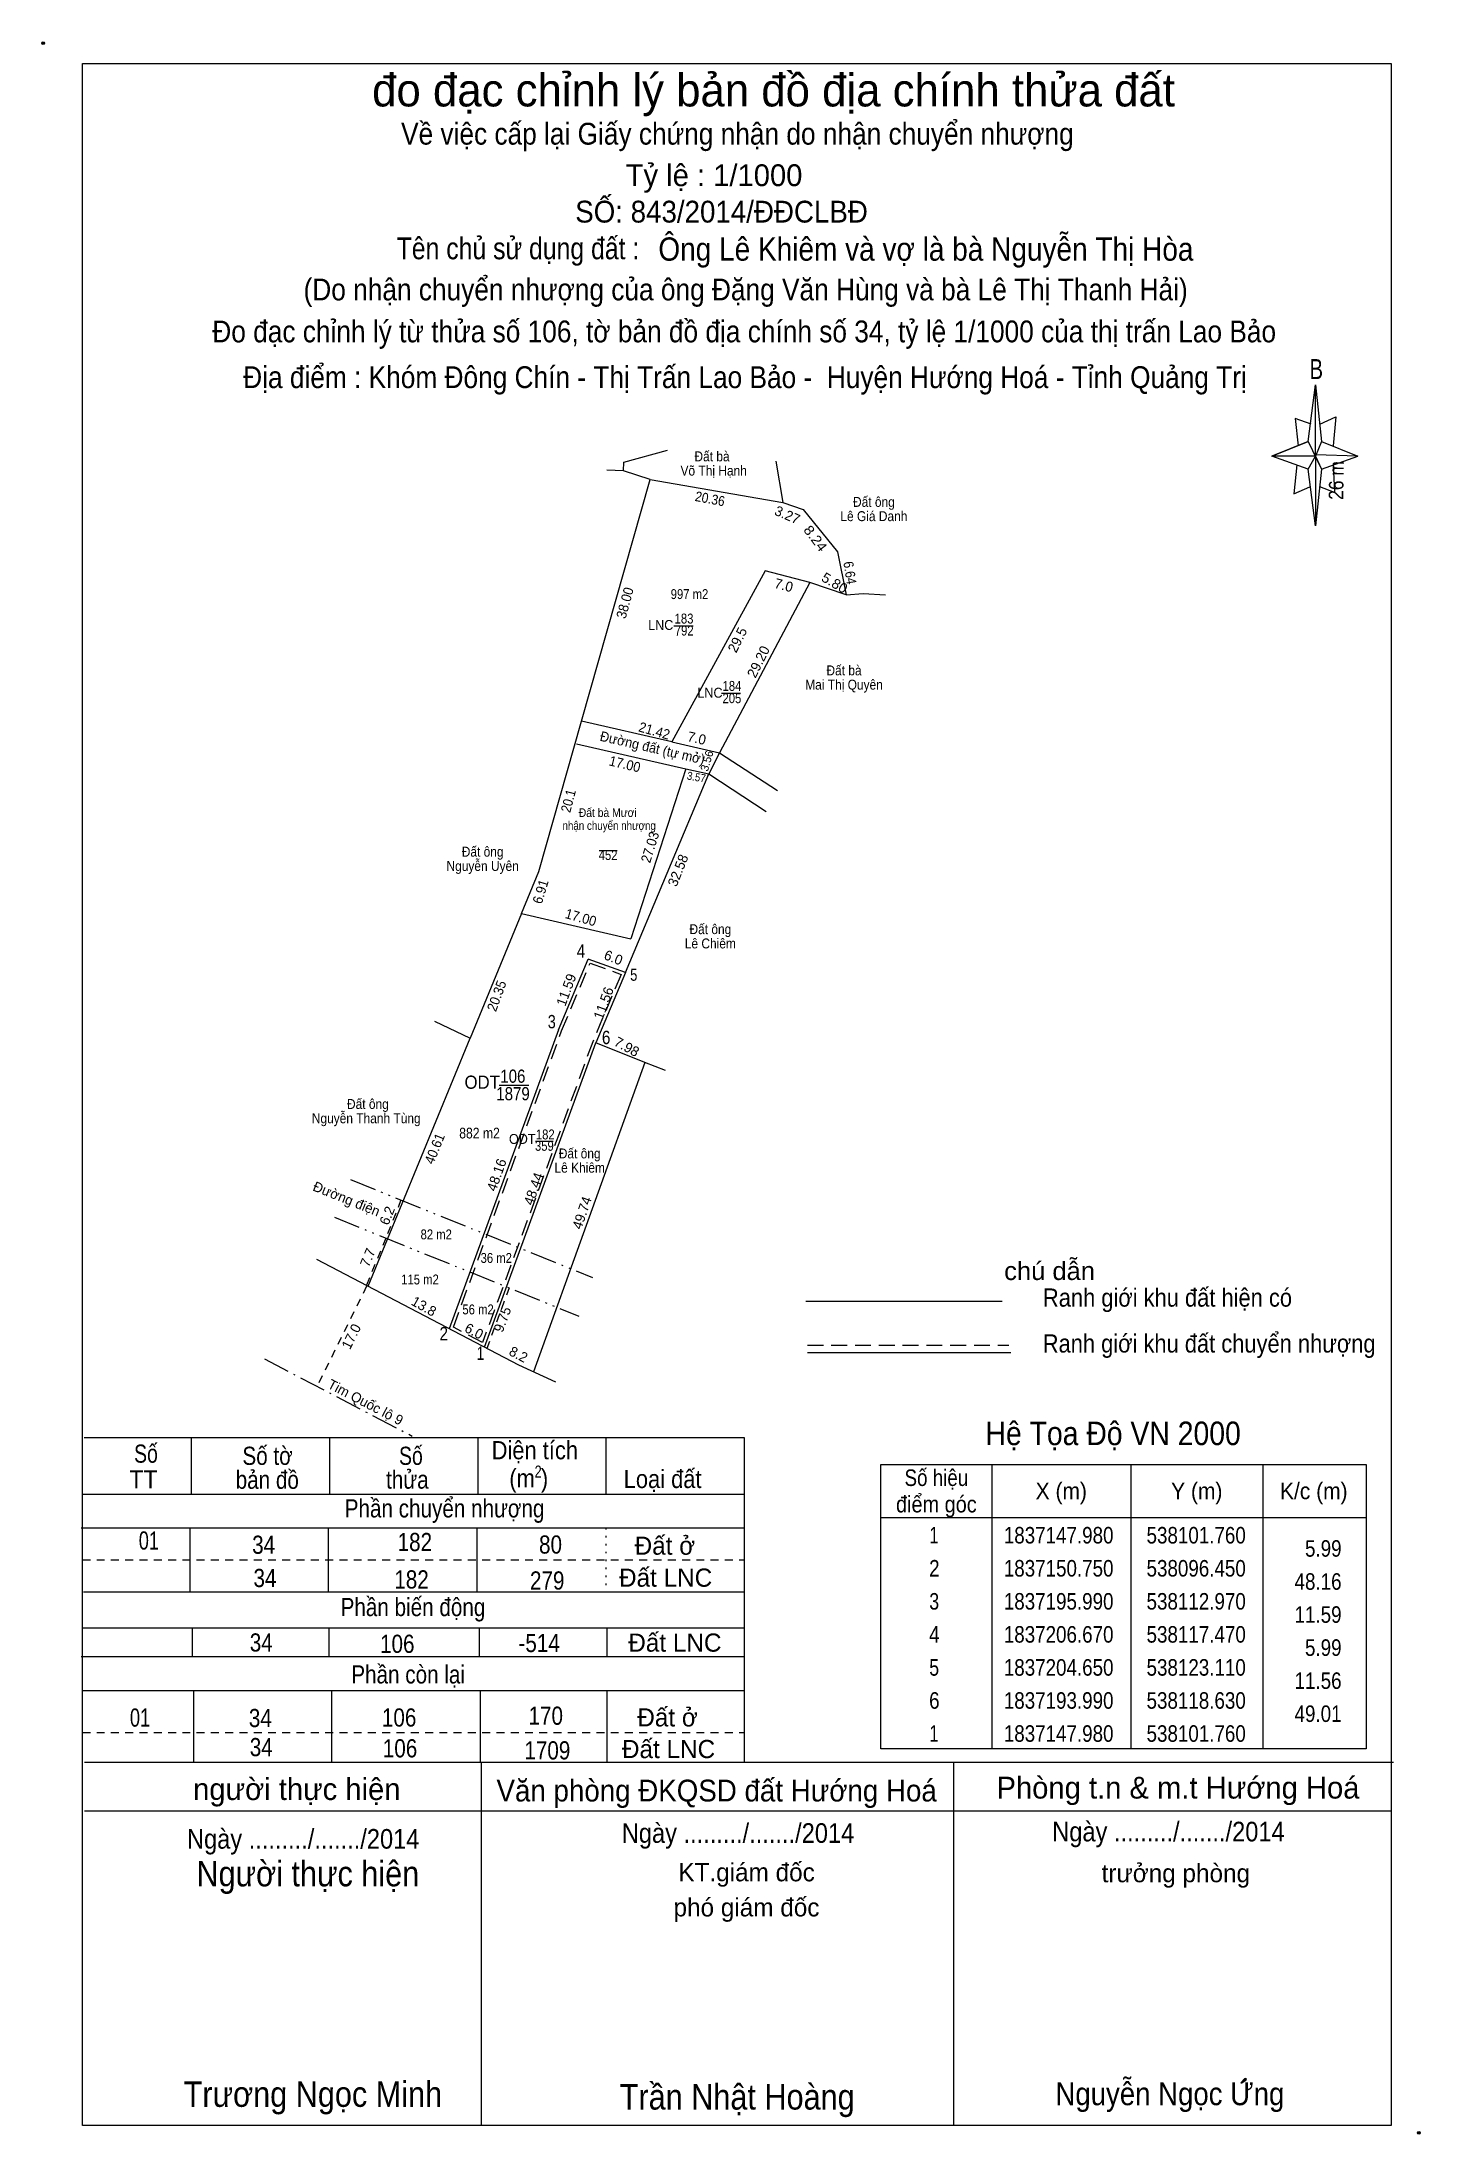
# Model space of a CAD drawing. Header units: metres. Extents: x 538035 to 538243, y 1837029 to 1837345.
import ezdxf
from ezdxf.enums import TextEntityAlignment as Align

# ---------------------------------------------------------------- set-up
doc = ezdxf.new("R2010")
doc.units = ezdxf.units.M
doc.header["$LTSCALE"] = 0.8
doc.header["$PDMODE"] = 32
doc.header["$PDSIZE"] = 0.4
for name, pattern in [('DASH_DOUBLE_DOT', [9.2, 5, -1.2, 0.3, -1.2, 0.3, -1.2]), ('DOT_DASHED', [7.7, 5, -1.2, 0.3, -1.2]), ('DOTTED', [1.5, 0.3, -1.2]), ('MEDIUM_DASHED', [4.5, 3, -1.5]), ('SHORT_DASHED', [2.7, 1.5, -1.2])]:
    doc.linetypes.add(name, pattern=pattern)
for name, color, linetype, lineweight in [('1', 7, 'MEDIUM_DASHED', 13), ('10', 7, 'Continuous', 13), ('17', 7, 'Continuous', 13), ('5', 7, 'Continuous', 13), ('63', 7, 'Continuous', 13)]:
    doc.layers.add(name, color=color, linetype=linetype, lineweight=lineweight)
doc.layers.add('16', color=7, linetype='Continuous')
doc.layers.add('34', color=7, linetype='Continuous')

msp = doc.modelspace()

# ---------------------------------------------------------------- hatches: boundary and pattern name
at = {"layer": '5'}
msp.add_hatch(color=256, dxfattribs=at).paths.add_polyline_path([(538216.95, 1837037.06), (538217.02, 1837037.13), (538217.05, 1837037.21), (538217, 1837037.29), (538216.92, 1837037.33), (538216.83, 1837037.29), (538216.76, 1837037.26), (538216.21, 1837036.65), (538216.35, 1837036.65)])

# ---------------------------------------------------------------- linework, layer by layer
at = {"layer": '1'}
msp.add_lwpolyline([(538101.49, 1837148.69), (538097.07, 1837150.99), (538113.44, 1837195.81), (538117.75, 1837206.04), (538122.44, 1837204.36), (538118.16, 1837194.17)], close=True, dxfattribs=at)
at = {"layer": '10'}
for p, q in [((538122.83, 1837280.55), (538120.27, 1837280.62)), ((538122.83, 1837280.55), (538120.27, 1837280.62)), ((538122.83, 1837280.55), (538120.27, 1837280.62)), ((538122.83, 1837280.55), (538120.27, 1837280.62)), ((538122.83, 1837280.55), (538120.27, 1837280.62)), ((538122.83, 1837280.55), (538120.27, 1837280.62)), ((538122.83, 1837280.55), (538120.27, 1837280.62)), ((538122.83, 1837280.55), (538120.27, 1837280.62)), ((538126.83, 1837279.21), (538122.83, 1837280.55)), ((538126.83, 1837279.21), (538122.83, 1837280.55)), ((538126.83, 1837279.21), (538122.83, 1837280.55)), ((538126.83, 1837279.21), (538122.83, 1837280.55)), ((538145.83, 1837281.98), (538146.89, 1837275.75)), ((538145.83, 1837281.98), (538146.89, 1837275.75)), ((538145.83, 1837281.98), (538146.89, 1837275.75)), ((538145.83, 1837281.98), (538146.89, 1837275.75)), ((538116.46, 1837242.65), (538126.83, 1837279.21)), ((538126.83, 1837279.21), (538146.89, 1837275.75)), ((538126.83, 1837279.21), (538146.89, 1837275.75)), ((538126.83, 1837279.21), (538146.89, 1837275.75)), ((538126.83, 1837279.21), (538146.89, 1837275.75)), ((538156.47, 1837261.78), (538159.07, 1837261.97)), ((538156.47, 1837261.78), (538159.07, 1837261.97)), ((538156.47, 1837261.78), (538159.07, 1837261.97)), ((538156.47, 1837261.78), (538159.07, 1837261.97)), ((538159.07, 1837261.97), (538162.46, 1837261.76)), ((538159.07, 1837261.97), (538162.46, 1837261.76)), ((538159.07, 1837261.97), (538162.46, 1837261.76)), ((538159.07, 1837261.97), (538162.46, 1837261.76)), ((538130.11, 1837239.52), (538137.34, 1837237.86)), ((538115.68, 1837239.24), (538132.25, 1837235.44)), ((538137.34, 1837237.86), (538135.74, 1837234.68)), ((538137.34, 1837237.86), (538135.74, 1837234.68)), ((538137.34, 1837237.86), (538135.74, 1837234.68)), ((538137.34, 1837237.86), (538135.74, 1837234.68)), ((538137.34, 1837237.86), (538135.74, 1837234.68)), ((538137.34, 1837237.86), (538135.74, 1837234.68)), ((538137.34, 1837237.86), (538146.1, 1837232.16)), ((538137.34, 1837237.86), (538146.1, 1837232.16)), ((538137.34, 1837237.86), (538146.1, 1837232.16)), ((538137.34, 1837237.86), (538146.1, 1837232.16)), ((538137.34, 1837237.86), (538146.1, 1837232.16)), ((538137.34, 1837237.86), (538146.1, 1837232.16)), ((538137.34, 1837237.86), (538146.1, 1837232.16)), ((538137.34, 1837237.86), (538146.1, 1837232.16)), ((538123.11, 1837204.65), (538135.74, 1837234.68)), ((538132.25, 1837235.44), (538123.94, 1837209.72)), ((538132.25, 1837235.44), (538135.74, 1837234.68)), ((538135.74, 1837234.68), (538144.37, 1837229.02)), ((538135.74, 1837234.68), (538144.37, 1837229.02)), ((538135.74, 1837234.68), (538144.37, 1837229.02)), ((538135.74, 1837234.68), (538144.37, 1837229.02)), ((538135.74, 1837234.68), (538144.37, 1837229.02)), ((538135.74, 1837234.68), (538144.37, 1837229.02)), ((538135.74, 1837234.68), (538144.37, 1837229.02)), ((538135.74, 1837234.68), (538144.37, 1837229.02)), ((538119.12, 1837223.1), (538121.87, 1837223.1)), ((538107.38, 1837213.55), (538099.63, 1837194.73)), ((538107.38, 1837213.55), (538123.94, 1837209.72)), ((538112.97, 1837195.99), (538117.47, 1837206.67)), ((538123.11, 1837204.65), (538117.47, 1837206.67)), ((538123.11, 1837204.65), (538118.63, 1837193.99)), ((538094.2, 1837197.28), (538099.63, 1837194.73)), ((538094.2, 1837197.28), (538099.63, 1837194.73)), ((538094.2, 1837197.28), (538099.63, 1837194.73)), ((538094.2, 1837197.28), (538099.63, 1837194.73)), ((538112.97, 1837195.99), (538096.45, 1837150.75)), ((538084.17, 1837157.18), (538099.63, 1837194.73)), ((538101.76, 1837147.98), (538118.63, 1837193.99)), ((538126.05, 1837191.04), (538118.63, 1837193.99)), ((538126.05, 1837191.04), (538118.63, 1837193.99)), ((538126.05, 1837191.04), (538118.63, 1837193.99)), ((538126.05, 1837191.04), (538118.63, 1837193.99)), ((538126.05, 1837191.04), (538109.19, 1837144.24)), ((538129.18, 1837189.8), (538126.05, 1837191.04)), ((538129.18, 1837189.8), (538126.05, 1837191.04)), ((538129.18, 1837189.8), (538126.05, 1837191.04)), ((538129.18, 1837189.8), (538126.05, 1837191.04)), ((538103.99, 1837187.6), (538108.47, 1837187.6)), ((538109.5, 1837179.12), (538112.18, 1837179.12))]:
    msp.add_line(p, q, dxfattribs=at)
at = {"layer": '10', "linetype": 'DASH_DOUBLE_DOT'}
for p, q in [((538081.51, 1837173.31), (538118.12, 1837158.52)), ((538079.07, 1837167.61), (538116.05, 1837152.67))]:
    msp.add_line(p, q, dxfattribs=at)
at = {"layer": '10', "linetype": 'SHORT_DASHED'}
for p, q in [((538083.94, 1837157.17), (538076.51, 1837142.17)), ((538105.51, 1837156.93), (538102.13, 1837147.78))]:
    msp.add_line(p, q, dxfattribs=at)
at = {"layer": '10', "linetype": 'DOT_DASHED'}
msp.add_line((538068.48, 1837146.2), (538090.83, 1837134.51), dxfattribs=at)
at = {"layer": '10'}
for points in [[(538122.83, 1837280.55), (538122.88, 1837281.87), (538129.44, 1837283.66)], [(538122.83, 1837280.55), (538122.88, 1837281.87), (538129.44, 1837283.66)], [(538122.83, 1837280.55), (538122.88, 1837281.87), (538129.44, 1837283.66)], [(538122.83, 1837280.55), (538122.88, 1837281.87), (538129.44, 1837283.66)], [(538122.83, 1837280.55), (538122.88, 1837281.87), (538129.44, 1837283.66)], [(538122.83, 1837280.55), (538122.88, 1837281.87), (538129.44, 1837283.66)], [(538122.83, 1837280.55), (538122.88, 1837281.87), (538129.44, 1837283.66)], [(538122.83, 1837280.55), (538122.88, 1837281.87), (538129.44, 1837283.66)], [(538146.89, 1837275.75), (538149.98, 1837274.69), (538155.17, 1837268.29), (538156.47, 1837261.78)], [(538146.89, 1837275.75), (538149.98, 1837274.69), (538155.17, 1837268.29), (538156.47, 1837261.78)], [(538146.89, 1837275.75), (538149.98, 1837274.69), (538155.17, 1837268.29), (538156.47, 1837261.78)], [(538146.89, 1837275.75), (538149.98, 1837274.69), (538155.17, 1837268.29), (538156.47, 1837261.78)], [(538156.47, 1837261.78), (538150.99, 1837263.67), (538137.34, 1837237.86)], [(538156.47, 1837261.78), (538150.99, 1837263.67), (538137.34, 1837237.86)], [(538156.47, 1837261.78), (538150.99, 1837263.67), (538137.34, 1837237.86)], [(538156.47, 1837261.78), (538150.99, 1837263.67), (538137.34, 1837237.86)], [(538107.38, 1837213.55), (538110.02, 1837219.94), (538116.46, 1837242.65)], [(538076.36, 1837161.26), (538106.9, 1837145.29), (538112.54, 1837142.71)], [(538076.36, 1837161.26), (538106.9, 1837145.29), (538112.54, 1837142.71)], [(538076.36, 1837161.26), (538106.9, 1837145.29), (538112.54, 1837142.71)], [(538076.36, 1837161.26), (538106.9, 1837145.29), (538112.54, 1837142.71)]]:
    msp.add_lwpolyline(points, dxfattribs=at)
at = {"layer": '10', "linetype": 'SHORT_DASHED'}
msp.add_lwpolyline([(538089.14, 1837170.23), (538086.86, 1837164.46), (538083.9, 1837157.32)], dxfattribs=at)
at = {"layer": '17'}
for p, q in [((538130.44, 1837257.09), (538133.34, 1837257.09)), ((538137.62, 1837246.9), (538140.52, 1837246.9)), ((538130.11, 1837239.52), (538116.46, 1837242.65))]:
    msp.add_line(p, q, dxfattribs=at)
msp.add_lwpolyline([(538150.99, 1837263.67), (538144.22, 1837265.43), (538130.11, 1837239.52)], dxfattribs=at)
at = {"layer": '17', "linetype": 'SHORT_DASHED'}
for points in [[(538040.93, 1837115.78), (538040.95, 1837115.78), (538141.07, 1837115.78)], [(538040.93, 1837089.67), (538040.95, 1837089.67), (538141.07, 1837089.67)]]:
    msp.add_lwpolyline(points, dxfattribs=at)
at = {"layer": '5'}
for p, q in [((538226.41, 1837284.96), (538227.51, 1837293.54)), ((538228.39, 1837284.96), (538233.89, 1837282.76)), ((538226.41, 1837280.78), (538220.91, 1837282.76)), ((538228.39, 1837280.78), (538227.51, 1837272.2)), ((538230.15, 1837281.44), (538230.37, 1837277.26)), ((538230.37, 1837277.26), (538228.17, 1837278.14)), ((538150.39, 1837154.92), (538180.1, 1837154.92)), ((538150.64, 1837147.15), (538181.38, 1837147.15)), ((538057.4, 1837134.32), (538057.4, 1837125.74)), ((538078.32, 1837134.32), (538078.32, 1837125.74)), ((538100.79, 1837134.32), (538100.79, 1837125.74)), ((538120.11, 1837134.32), (538120.11, 1837125.74)), ((538057.22, 1837120.62), (538057.22, 1837110.94)), ((538078.14, 1837120.62), (538078.14, 1837110.94)), ((538100.62, 1837120.62), (538100.62, 1837110.94)), ((538041.1, 1837110.94), (538141.07, 1837110.94)), ((538057.56, 1837105.49), (538057.56, 1837101.14)), ((538078.22, 1837105.49), (538078.22, 1837101.14)), ((538100.96, 1837105.49), (538100.96, 1837101.14)), ((538120.29, 1837105.49), (538120.29, 1837101.14)), ((538057.73, 1837096), (538057.73, 1837085.17)), ((538078.65, 1837096), (538078.65, 1837085.17)), ((538101.12, 1837096), (538101.12, 1837085.17)), ((538120.28, 1837096), (538120.28, 1837085.17)), ((538041.28, 1837085.17), (538238.95, 1837085.17)), ((538101.27, 1837085.17), (538101.27, 1837030.2)), ((538172.73, 1837085.17), (538172.73, 1837030.2)), ((538238.95, 1837085.17), (538239.28, 1837085.17)), ((538041.28, 1837077.81), (538238.84, 1837077.81))]:
    msp.add_line(p, q, dxfattribs=at)
at = {"layer": '5', "linetype": 'MEDIUM_DASHED'}
msp.add_line((538150.64, 1837148.26), (538181.12, 1837148.26), dxfattribs=at)
at = {"layer": '5', "linetype": 'DOTTED'}
msp.add_line((538120.11, 1837120.62), (538120.11, 1837110.94), dxfattribs=at)
at = {"layer": '5'}
for points in [[(538040.95, 1837342.16), (538238.95, 1837342.16), (538238.95, 1837030.2), (538040.95, 1837030.2)], [(538227.51, 1837293.54), (538228.39, 1837284.96), (538227.51, 1837282.76)], [(538227.51, 1837282.76), (538220.91, 1837282.76), (538226.41, 1837284.96), (538228.39, 1837280.78), (538233.89, 1837282.76), (538227.51, 1837282.98)], [(538227.51, 1837282.76), (538227.51, 1837272.2), (538226.41, 1837280.78)], [(538216.95, 1837037.06), (538217.02, 1837037.13), (538217.05, 1837037.21), (538217, 1837037.29), (538216.92, 1837037.33), (538216.83, 1837037.29), (538216.76, 1837037.26), (538216.21, 1837036.65), (538216.35, 1837036.65)]]:
    msp.add_lwpolyline(points, close=True, dxfattribs=at)
for points in [[(538226.85, 1837287.6), (538224.43, 1837288.48), (538224.87, 1837284.3)], [(538228.17, 1837287.6), (538230.59, 1837288.7), (538230.15, 1837284.3)], [(538227.51, 1837282.76), (538226.41, 1837284.96), (538220.91, 1837282.76)], [(538224.65, 1837281.44), (538224.21, 1837277.04), (538226.63, 1837278.14)], [(538227.51, 1837282.76), (538228.39, 1837280.78), (538233.89, 1837282.76)], [(538041.23, 1837134.32), (538141.07, 1837134.32), (538141.07, 1837085.17)], [(538040.93, 1837125.74), (538040.95, 1837125.74), (538141.07, 1837125.74)], [(538040.77, 1837120.62), (538040.95, 1837120.62), (538141.07, 1837120.62)], [(538040.93, 1837105.49), (538040.95, 1837105.49), (538141.07, 1837105.49)], [(538040.77, 1837101.14), (538040.95, 1837101.14), (538141.07, 1837101.14)], [(538040.93, 1837096), (538040.95, 1837096), (538141.07, 1837096)]]:
    msp.add_lwpolyline(points, dxfattribs=at)
for p in [(538035.01, 1837345.24), (538243.13, 1837029.1)]:
    msp.add_point(p, dxfattribs=at)
at = {"layer": '63'}
for p, q in [((538178.54, 1837130.21), (538178.54, 1837087.21)), ((538199.54, 1837130.21), (538199.54, 1837087.21)), ((538219.54, 1837130.21), (538219.54, 1837087.21)), ((538161.74, 1837122.21), (538235.14, 1837122.21))]:
    msp.add_line(p, q, dxfattribs=at)
msp.add_lwpolyline([(538161.74, 1837130.21), (538235.14, 1837130.21), (538235.14, 1837087.21), (538161.74, 1837087.21)], close=True, dxfattribs=at)

# ---------------------------------------------------------------- texts
at = {"layer": '1', "width": 0.9}
msp.add_text('26 m', height=2.199, rotation=89.004, dxfattribs=at).set_placement((538231.7405, 1837279.0659), align=Align.CENTER)
at = {"layer": '1', "width": 0.8}
msp.add_text('2', height=1.804, dxfattribs=at).set_placement((538109.895, 1837128.24), align=Align.CENTER)
at = {"layer": '10'}
for s, height, width, p in [('Đất bà ', 1.5, 0.9, (538136.45, 1837281.98)), ('Võ Thị Hạnh', 1.5, 0.9, (538136.45, 1837279.82)), ('Lê Giá Danh', 1.5, 0.9, (538160.685, 1837272.93)), ('Đất ông', 1.5, 0.9, (538160.69, 1837275.09)), ('997 m2', 1.5, 0.85, (538132.79, 1837261.14)), ('Mai Thị Quyên', 1.5, 0.9, (538156.17, 1837247.44)), ('Đất bà', 1.5, 0.9, (538156.17, 1837249.6)), ('Đất ông', 1.5, 0.9, (538101.5, 1837222.17)), ('Nguyễn Uyên', 1.5, 0.9, (538101.5, 1837220.01)), ('452', 1.5, 0.85, (538120.48, 1837221.66)), ('Đất ông', 1.5, 0.9, (538135.95, 1837210.45)), ('Lê Chiêm', 1.5, 0.9, (538135.945, 1837208.29)), ('ODT', 1.996, 0.95, (538101.43, 1837187.05)), ('106', 2, 0.85, (538106.07, 1837187.96)), (' Đất ông', 1.5, 0.9, (538083.885, 1837184)), ('1879', 2, 0.85, (538106.095, 1837185.31)), ('Nguyễn Thanh Tùng', 1.5, 0.9, (538083.885, 1837181.84)), ('882 m2', 1.62, 0.85, (538101.025, 1837179.54)), ('ODT', 1.5, 0.95, (538107.49, 1837178.71)), ('359', 1.5, 0.85, (538110.835, 1837177.67)), ('182', 1.5, 0.85, (538110.97, 1837179.39)), ('Đất ông', 1.5, 0.9, (538116.18, 1837176.52)), ('Lê Khiêm', 1.5, 0.9, (538116.18, 1837174.36)), ('82 m2', 1.5, 0.85, (538094.475, 1837164.27)), ('36 m2', 1.5, 0.85, (538103.555, 1837160.71)), ('115 m2', 1.5, 0.85, (538092.02, 1837157.45)), ('56 m2', 1.5, 0.85, (538100.805, 1837152.92))]:
    msp.add_text(s, height=height, dxfattribs=dict(at, width=width)).set_placement(p, align=Align.CENTER)
at = {"layer": '10', "width": 0.95}
msp.add_text('Đường đất (tự mở)', height=1.5, rotation=347.084, dxfattribs=at).set_placement((538127.0174, 1837237.9171), align=Align.CENTER)
at = {"layer": '10'}
for s, rotation, p in [('6.2', 67.622, (538087.74, 1837167.5845)), ('7.7', 67.483, (538084.807, 1837161.2378)), ('9.75', 69.726, (538105.1905, 1837151.9051)), ('17.0', 63.649, (538082.2949, 1837149.2471)), ('6.0', 332.394, (538099.8575, 1837149.724)), ('8.2', 332.394, (538106.5725, 1837146.2066)), ('Tim Quốc lộ 9', 332.393, (538083.4374, 1837138.9726))]:
    msp.add_text(s, height=1.5, rotation=rotation, dxfattribs=at).set_placement(p, align=Align.CENTER)
at = {"layer": '16', "width": 0.9}
msp.add_text('Hệ Tọa Độ VN 2000', height=3.564, dxfattribs=at).set_placement((538196.885, 1837133.14), align=Align.CENTER)
at = {"layer": '17'}
for rotation, p in [(345.427, (538146.8713, 1837262.5113)), (347.069, (538133.7322, 1837239.3641))]:
    msp.add_text('7.0', height=1.5, rotation=rotation, dxfattribs=at).set_placement(p, align=Align.CENTER)
for s, height, width, p in [('183', 1.5, 0.85, (538131.965, 1837257.44)), ('LNC', 1.5, 0.95, (538128.44, 1837256.47)), ('792', 1.5, 0.85, (538131.99, 1837255.62)), ('LNC', 1.5, 0.95, (538135.89, 1837246.22)), ('205', 1.5, 0.85, (538139.205, 1837245.39)), ('184', 1.5, 0.85, (538139.215, 1837247.25)), ('nhận chuyển nhượng', 1.3, 0.85, (538120.64, 1837226.22)), ('Đất bà Mươi ', 1.3, 0.9, (538120.64, 1837228.18))]:
    msp.add_text(s, height=height, dxfattribs=dict(at, width=width)).set_placement(p, align=Align.CENTER)
at = {"layer": '34', "width": 0.9}
msp.add_text('Ông Lê Khiêm và vợ là bà Nguyễn Thị Hòa', height=3.52, dxfattribs=at).set_placement((538128.08, 1837312.33))
at = {"layer": '5'}
for s, height, p in [('đo đạc chỉnh lý bản đồ địa chính thửa đất', 4.95, (538145.505, 1837335.67)), ('Tỷ lệ : 1/1000', 3.3, (538136.505, 1837323.61)), ('Đất ở', 2.75, (538129.07, 1837116.56)), ('Đất LNC', 2.75, (538129.18, 1837111.72)), ('Đất LNC', 2.75, (538130.58, 1837101.89)), ('Đất ở', 2.75, (538129.47, 1837090.58)), ('Đất LNC', 2.75, (538129.62, 1837085.79)), ('người thực hiện', 3.3, (538073.38, 1837079.45)), ('Phòng t.n & m.t Hướng Hoá ', 3.3, (538207.305, 1837079.67)), ('KT.giám đốc', 2.75, (538141.425, 1837067.15)), ('  trưởng phòng ', 2.75, (538205.86, 1837067.01)), ('phó giám đốc', 2.75, (538141.415, 1837061.84))]:
    msp.add_text(s, height=height, dxfattribs=at).set_placement(p, align=Align.CENTER)
for s, height, width, p in [('Về việc cấp lại Giấy chứng nhận do nhận chuyển nhượng', 3.3, 0.9, (538140.035, 1837329.89)), ('SỐ: 843/2014/ĐĐCLBĐ', 3.3, 0.95, (538137.64, 1837318.1)), ('Tên chủ sử dụng đất :', 3.3, 0.85, (538106.84, 1837312.55)), ('(Do nhận chuyển nhượng của ông Đặng Văn Hùng và bà Lê Thị Thanh Hải)', 3.3, 0.9, (538141.285, 1837306.33)), ('Đo đạc chỉnh lý từ thửa số 106, tờ bản đồ địa chính số 34, tỷ lệ 1/1000 của thị trấn Lao Bảo', 3.3, 0.9, (538141.065, 1837299.98)), ('Địa điểm : Khóm Đông Chín - Thị Trấn Lao Bảo -  Huyện Hướng Hoá - Tỉnh Quảng Trị ', 3.3, 0.9, (538141.74, 1837293.06)), ('B', 3.031, 0.75, (538227.62, 1837294.42)), ('chú dẫn', 2.75, 1.05, (538187.265, 1837158.12)), ('Ranh giới khu đất hiện có ', 2.75, 0.9, (538205.565, 1837154.09)), ('Ranh giới khu đất chuyển nhượng', 2.75, 0.9, (538211.41, 1837147.15)), ('Số', 2.75, 0.8, (538050.565, 1837130.48)), ('Số tờ', 2.75, 0.85, (538068.96, 1837130.15)), ('Số', 2.75, 0.8, (538090.645, 1837130.15)), ('Diện tích', 2.75, 0.9, (538109.395, 1837131)), ('TT', 2.75, 0.95, (538050.185, 1837126.6)), ('bản đồ', 2.75, 0.85, (538068.915, 1837126.53)), ('thửa', 2.75, 0.85, (538090.11, 1837126.55)), ('(m )', 2.75, 0.9, (538108.47, 1837126.76)), ('Loại đất', 2.75, 0.9, (538128.725, 1837126.65)), ('Phần chuyển nhượng ', 2.75, 0.85, (538096.17, 1837122.2)), ('01', 2.75, 0.75, (538051.005, 1837117.34)), ('34', 2.75, 0.85, (538068.365, 1837116.7)), ('182', 2.75, 0.85, (538091.24, 1837117.11)), ('80', 2.75, 0.85, (538111.765, 1837116.73)), ('34', 2.75, 0.85, (538068.565, 1837111.67)), ('182', 2.75, 0.85, (538090.74, 1837111.45)), ('279', 2.75, 0.85, (538111.265, 1837111.29)), ('Phần biến động ', 2.75, 0.85, (538091.39, 1837107.27)), ('34', 2.75, 0.85, (538068.005, 1837101.91)), ('106', 2.75, 0.85, (538088.58, 1837101.71)), ('-514', 2.75, 0.85, (538110.045, 1837101.83)), ('Phần còn lại', 2.75, 0.85, (538090.225, 1837097.08)), ('01', 2.75, 0.75, (538049.665, 1837090.55)), ('34', 2.75, 0.85, (538067.865, 1837090.48)), ('106', 2.75, 0.85, (538088.86, 1837090.56)), ('170', 2.75, 0.85, (538111.045, 1837090.83)), ('34', 2.75, 0.85, (538068.005, 1837086.08)), ('106', 2.75, 0.85, (538089, 1837085.9)), ('1709', 2.75, 0.85, (538111.285, 1837085.59)), ('Văn phòng ĐKQSD đất Hướng Hoá', 3.3, 0.95, (538136.9, 1837079.23)), ('Ngày ........./......./2014', 2.97, 0.9, (538074.35, 1837072.09)), ('Ngày ........./......./2014', 2.97, 0.9, (538140.13, 1837072.97)), ('Ngày ........./......./2014', 2.97, 0.9, (538205.25, 1837073.19)), ('Người thực hiện', 3.849, 0.9, (538075.05, 1837066.39)), ('Trương Ngọc Minh', 3.85, 0.9, (538075.815, 1837033.03)), ('Trần Nhật Hoàng', 3.85, 0.9, (538140.01, 1837032.62)), ('Nguyễn Ngọc Ưng', 3.465, 0.9, (538205.47, 1837033.28))]:
    msp.add_text(s, height=height, dxfattribs=dict(at, width=width)).set_placement(p, align=Align.CENTER)
at = {"layer": '63'}
for s, height, rotation, width, p in [('20.36', 1.5, 349.266, 0.9, (538135.7553, 1837275.5787)), ('8.24', 1.5, 307.359, 1.1, (538151.2441, 1837269.8601)), ('5.80', 1.5, 329.604, 1.05, (538154.3655, 1837262.9333)), ('5.80', 1.5, 329.604, 1.05, (538154.3655, 1837262.9333)), ('5.80', 1.5, 329.604, 1.05, (538154.3655, 1837262.9333)), ('6.64', 1.49, 278.664, 0.9, (538156.3294, 1837265.0022)), ('6.64', 1.49, 278.664, 0.9, (538156.3294, 1837265.0022)), ('6.64', 1.49, 278.664, 0.9, (538156.3294, 1837265.0022)), ('6.64', 1.49, 278.664, 0.9, (538156.3294, 1837265.0022)), ('38.00', 1.5, 74.743, 0.95, (538123.7467, 1837260.3677)), ('21.42', 1.5, 344.347, 0.95, (538127.2777, 1837240.4962)), ('17.00', 1.5, 346.734, 0.95, (538122.8429, 1837235.4494)), ('3.57', 1.215, 350.225, 0.9, (538133.7319, 1837233.6133)), ('20.1', 1.49, 75.275, 0.9, (538115.1835, 1837230.4256)), ('27.03', 1.5, 72.784, 0.95, (538127.5328, 1837223.388)), ('6.91', 1.49, 73.186, 0.95, (538110.9657, 1837216.6695)), ('17.00', 1.5, 344.177, 0.95, (538116.1505, 1837212.258)), ('20.35', 1.5, 69.884, 0.95, (538104.324, 1837200.8571)), ('40.61', 1.5, 67.977, 0.95, (538094.9295, 1837177.7238))]:
    msp.add_text(s, height=height, rotation=rotation, dxfattribs=dict(at, width=width)).set_placement(p, align=Align.CENTER)
for s, height, rotation, p in [('3.27', 1.5, 336.685, (538147.3032, 1837273.1743)), ('29.5', 1.5, 63.561, (538140.7155, 1837254.6311)), ('29.20', 1.5, 63.561, (538143.8868, 1837251.3261)), ('29.20', 1.5, 63.561, (538143.8868, 1837251.3261)), ('29.20', 1.5, 63.561, (538143.8868, 1837251.3261)), ('29.20', 1.5, 63.561, (538143.8868, 1837251.3261)), ('3.56', 1.207, 73.685, (538135.9989, 1837236.4955)), ('32.58', 1.49, 68.386, (538131.7476, 1837219.8256)), ('6.0', 1.5, 338.436, (538121.0143, 1837206.2029)), ('11.59', 1.49, 69.809, (538114.8495, 1837201.7629)), ('11.56', 1.5, 69.762, (538120.4982, 1837199.7506)), ('7.98', 1.5, 331.241, (538122.9492, 1837192.7516)), ('7.98', 1.5, 331.241, (538122.9492, 1837192.7516)), ('7.98', 1.5, 331.241, (538122.9492, 1837192.7516)), ('7.98', 1.5, 331.241, (538122.9492, 1837192.7516)), ('48.16', 1.5, 70.597, (538104.3204, 1837173.7808)), ('Đường điện', 1.5, 338.001, (538080.6291, 1837169.7022)), ('48.44', 1.5, 70.712, (538109.9074, 1837171.6673)), ('49.74', 1.5, 71.238, (538117.2326, 1837168.0438)), ('13.8', 1.5, 330.515, (538092.2459, 1837153.4933))]:
    msp.add_text(s, height=height, rotation=rotation, dxfattribs=at).set_placement(p, align=Align.CENTER)
for s, height, width, p in [(' 4', 2.025, 0.85, (538117.02, 1837206.9)), (' 5', 1.823, 0.8, (538124.9, 1837203.39)), (' 3', 2.025, 0.8, (538112.56, 1837196.2)), (' 6', 2.025, 0.85, (538120.82, 1837193.81)), (' 2', 2.025, 0.85, (538096.25, 1837148.99)), (' 1', 2.025, 0.75, (538101.74, 1837146.04)), ('5.99', 2.5, 0.85, (538231.44, 1837116.26)), ('48.16', 2.5, 0.85, (538231.44, 1837111.26)), ('11.59', 2.5, 0.85, (538231.44, 1837106.26)), ('5.99', 2.5, 0.85, (538231.44, 1837101.26)), ('11.56', 2.5, 0.85, (538231.44, 1837096.26)), ('49.01', 2.5, 0.85, (538231.44, 1837091.26))]:
    msp.add_text(s, height=height, dxfattribs=dict(at, width=width)).set_placement(p, align=Align.RIGHT)
for s, width, p in [('Số hiệu', 0.85, (538170.14, 1837126.96)), ('điểm góc', 0.9, (538170.14, 1837122.96)), ('X (m)', 0.95, (538189.04, 1837124.96)), ('Y (m)', 0.95, (538209.535, 1837124.96)), ('K/c (m)', 0.95, (538227.24, 1837124.96)), (' 1', 0.75, (538169.435, 1837118.26)), ('1837147.980', 0.85, (538188.64, 1837118.26)), ('538101.760', 0.85, (538209.445, 1837118.26)), (' 2', 0.85, (538169.44, 1837113.26)), ('1837150.750', 0.85, (538188.64, 1837113.26)), ('538096.450', 0.85, (538209.445, 1837113.26)), (' 3', 0.8, (538169.44, 1837108.26)), ('1837195.990', 0.85, (538188.64, 1837108.26)), ('538112.970', 0.85, (538209.445, 1837108.26)), (' 4', 0.85, (538169.435, 1837103.26)), ('1837206.670', 0.85, (538188.64, 1837103.26)), ('538117.470', 0.85, (538209.445, 1837103.26)), (' 5', 0.8, (538169.44, 1837098.26)), ('1837204.650', 0.85, (538188.64, 1837098.26)), ('538123.110', 0.85, (538209.445, 1837098.26)), (' 6', 0.85, (538169.44, 1837093.26)), ('1837193.990', 0.85, (538188.64, 1837093.26)), ('538118.630', 0.85, (538209.445, 1837093.26)), (' 1', 0.75, (538169.435, 1837088.26)), ('1837147.980', 0.85, (538188.64, 1837088.26)), ('538101.760', 0.85, (538209.445, 1837088.26))]:
    msp.add_text(s, height=2.5, dxfattribs=dict(at, width=width)).set_placement(p, align=Align.CENTER)

doc.saveas('drawing.dxf')
